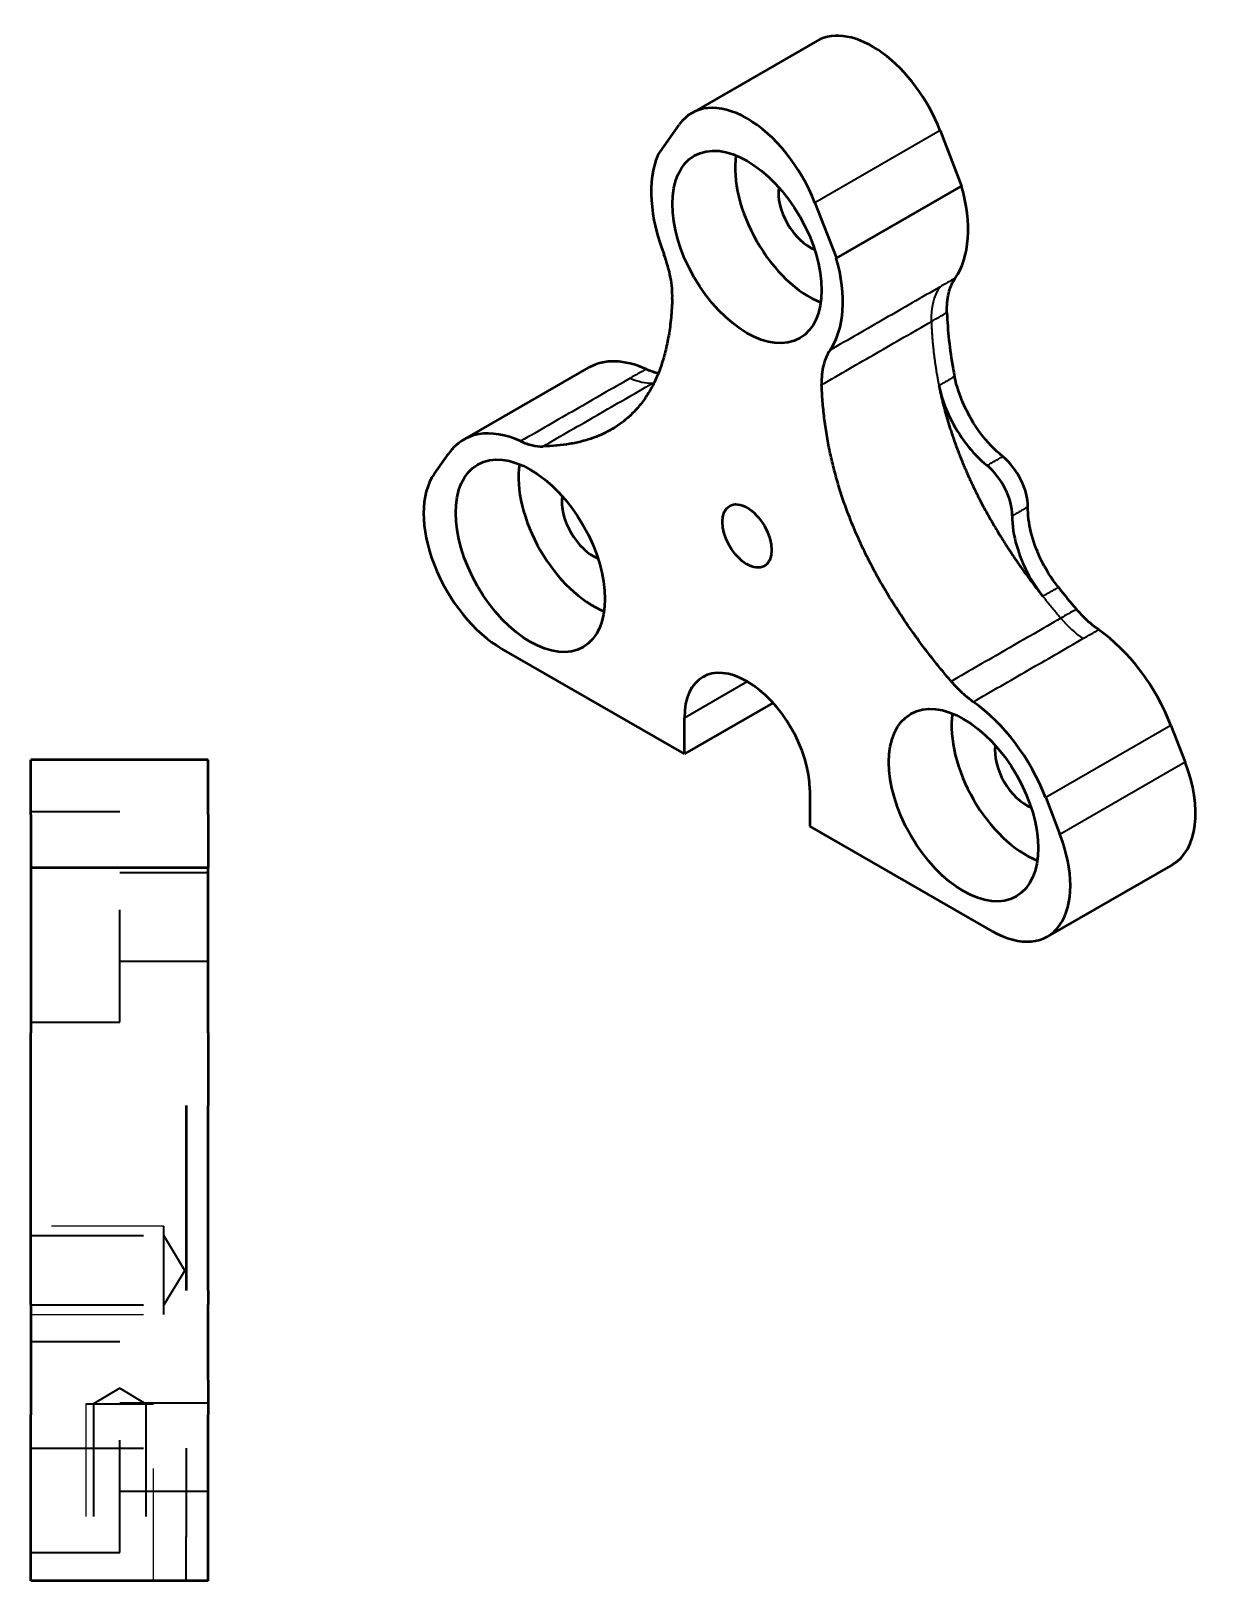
# Model space of a CAD drawing. Header units: inches. Extents: x 0.42 to 5.12, y 0.44 to 3.92.
# Drawn here: x 4.078 to 5.12, y 2.524 to 3.902 of the extents above; entities that cross this region are included whole.
import ezdxf

# ---------------------------------------------------------------- set-up
doc = ezdxf.new("R2010")
doc.units = ezdxf.units.IN
doc.header["$LTSCALE"] = 0.5
doc.header["$MEASUREMENT"] = 0
doc.linetypes.add('DASHED', pattern=[0.2067, 0.1654, -0.0413])
for name, color, linetype, lineweight in [('Hidden (ANSI)', 7, 'DASHED', 35), ('Hidden Narrow (ANSI)', 7, 'DASHED', 25), ('Visible (ANSI)', 7, 'Continuous', 50), ('Visible Narrow (ANSI)', 7, 'Continuous', 35)]:
    doc.layers.add(name, color=color, linetype=linetype, lineweight=lineweight)

msp = doc.modelspace()

# ---------------------------------------------------------------- linework, layer by layer
at = {"layer": 'Hidden (ANSI)', "ltscale": 0.299852}
for p, q in [((4.0784, 3.2079), (4.1572, 3.2079)), ((4.1572, 3.1535), (4.2359, 3.1535)), ((4.1572, 3.0747), (4.2359, 3.0747)), ((4.0784, 3.0204), (4.1572, 3.0204)), ((4.0784, 2.7364), (4.1572, 2.7364)), ((4.1572, 2.682), (4.2359, 2.682)), ((4.1572, 2.6033), (4.2359, 2.6033)), ((4.0784, 2.5489), (4.1572, 2.5489))]:
    msp.add_line(p, q, dxfattribs=at)
at = {"layer": 'Hidden (ANSI)', "ltscale": 0.949925}
for p, q in [((4.1572, 3.0204), (4.1572, 3.2079)), ((4.1572, 2.5489), (4.1572, 2.7364))]:
    msp.add_line(p, q, dxfattribs=at)
at = {"layer": 'Hidden (ANSI)', "ltscale": 0.449828}
for p, q in [((4.0784, 2.8307), (4.1965, 2.8307)), ((4.0784, 2.769), (4.1965, 2.769))]:
    msp.add_line(p, q, dxfattribs=at)
at = {"layer": 'Hidden (ANSI)', "ltscale": 0.471064}
for p, q in [((4.1965, 2.7605), (4.1965, 2.8392)), ((4.2162, 2.6417), (4.2162, 2.5629))]:
    msp.add_line(p, q, dxfattribs=at)
at = {"layer": 'Hidden (ANSI)', "ltscale": 0.136987}
for q in [(4.1965, 2.8307), (4.1965, 2.769)]:
    msp.add_line((4.2151, 2.7998), q, dxfattribs=at)
at = {"layer": 'Hidden (ANSI)', "ltscale": 0.103218}
for q in [(4.1339, 2.681), (4.1804, 2.681)]:
    msp.add_line((4.1572, 2.695), q, dxfattribs=at)
at = {"layer": 'Hidden (ANSI)', "ltscale": 0.358927}
msp.add_line((4.1272, 2.681), (4.1872, 2.681), dxfattribs=at)
at = {"layer": 'Hidden (ANSI)', "ltscale": 0.599804}
for p, q in [((4.1339, 2.681), (4.1339, 2.5236)), ((4.1804, 2.681), (4.1804, 2.5236))]:
    msp.add_line(p, q, dxfattribs=at)
at = {"layer": 'Hidden (ANSI)', "ltscale": 0.524816}
msp.add_line((4.0784, 2.6417), (4.2162, 2.6417), dxfattribs=at)
at = {"layer": 'Hidden (ANSI)', "ltscale": 0.149876}
msp.add_line((4.2162, 2.5236), (4.2162, 2.5629), dxfattribs=at)
at = {"layer": 'Hidden Narrow (ANSI)', "ltscale": 0.449828}
for p, q in [((4.1965, 2.8392), (4.0784, 2.8392)), ((4.0784, 2.7605), (4.1965, 2.7605))]:
    msp.add_line(p, q, dxfattribs=at)
at = {"layer": 'Hidden Narrow (ANSI)', "ltscale": 0.599804}
for p, q in [((4.1272, 2.681), (4.1272, 2.5236)), ((4.1872, 2.5236), (4.1872, 2.681))]:
    msp.add_line(p, q, dxfattribs=at)
at = {"layer": 'Visible (ANSI)'}
for p, q in [((4.7769, 3.893), (4.6656, 3.8289)), ((4.6353, 3.7913), (4.6544, 3.8185)), ((4.8863, 3.8133), (4.9054, 3.764)), ((4.7941, 3.6998), (4.9054, 3.764)), ((4.7749, 3.7491), (4.7941, 3.6998)), ((4.4628, 3.5384), (4.5741, 3.6025)), ((4.4366, 3.5078), (4.4493, 3.5259)), ((4.659, 3.259), (4.4969, 3.3524)), ((4.7378, 3.3044), (4.659, 3.259)), ((4.659, 3.259), (4.659, 3.2912)), ((5.0914, 3.2843), (5.1041, 3.2517)), ((4.0784, 3.2047), (4.0784, 3.2539)), ((4.2359, 3.2539), (4.0784, 3.2539)), ((4.2359, 3.2047), (4.2359, 3.2539)), ((4.7704, 3.2271), (4.7704, 3.1949)), ((4.9801, 3.2202), (4.9928, 3.1875)), ((4.0784, 3.2047), (4.0784, 3.1579)), ((4.2359, 3.2047), (4.2359, 3.1579)), ((4.9325, 3.1015), (4.7704, 3.1949)), ((4.0784, 3.1579), (4.0784, 3.0538)), ((4.0784, 3.1579), (4.2359, 3.1579)), ((4.2359, 3.0538), (4.2359, 3.1579)), ((5.093, 3.1608), (4.9816, 3.0967)), ((4.2162, 2.8894), (4.2162, 2.8504)), ((4.2359, 2.8504), (4.2359, 2.8894)), ((4.0784, 2.7612), (4.0784, 2.7022)), ((4.2359, 2.7022), (4.2359, 2.7612)), ((4.0784, 2.7022), (4.0784, 2.6712)), ((4.2359, 2.7022), (4.2359, 2.6712)), ((4.0784, 2.5236), (4.0784, 2.6712)), ((4.2359, 2.5236), (4.2359, 2.6712)), ((4.2359, 2.5236), (4.0784, 2.5236))]:
    msp.add_line(p, q, dxfattribs=at)
for centre, major_axis, start_param, end_param in [((4.826, 3.8077), (-0.0491, 0.0853), 4.452523, 6.283185), ((4.7147, 3.7436), (-0.0491, 0.0853), 4.452523, 6.546918), ((4.7147, 3.7098), (0.0601, -0.1044), 3.557132, 4.452816), ((4.7704, 3.7418), (-0.0468, 0.0812), 0.63447, 2.507123), ((4.7704, 3.7418), (-0.0196, 0.0341), 0.623996, 2.517597), ((4.826, 3.7739), (0.0601, -0.1044), 0.263441, 1.159124), ((4.7147, 3.7098), (0.0601, -0.1044), 0.263441, 1.159124), ((4.6336, 3.4993), (-0.0594, 0.1032), 5.60286, 6.283185), ((4.5222, 3.4352), (-0.0594, 0.1032), 5.60286, 6.546918), ((4.5779, 3.4672), (-0.0468, 0.0812), 0.63447, 2.507123), ((4.9225, 3.487), (-0.0197, 0.0342), 3.91941, 5.299851), ((4.9364, 3.495), (0.0197, -0.0342), 0.777817, 2.158258), ((4.4969, 3.4329), (-0.0491, 0.0853), 0.263733, 2.358128), ((4.5779, 3.4672), (-0.0196, 0.0341), 0.623996, 2.517597), ((5.0185, 3.2776), (0.0594, -0.1032), 1.310931, 2.254989), ((4.7147, 3.2592), (-0.0393, 0.0682), 3.928925, 7.070517), ((4.9628, 3.2456), (-0.0468, 0.0812), 0.63447, 2.507123), ((4.9071, 3.2135), (-0.0594, 0.1032), 4.452523, 5.396582), ((4.9628, 3.2456), (-0.0196, 0.0341), 0.623996, 2.517597), ((5.0438, 3.2461), (0.0491, -0.0853), 0, 1.310931), ((4.9325, 3.182), (0.0491, -0.0853), 5.499721, 7.594116)]:
    msp.add_ellipse(centre, major_axis=major_axis, ratio=0.578093, start_param=start_param, end_param=end_param, dxfattribs=at)
for centre, major_axis in [((4.7147, 3.7098), (-0.0468, 0.0812)), ((4.5222, 3.4352), (-0.0468, 0.0812)), ((4.7147, 3.4528), (-0.0154, 0.0267)), ((4.9071, 3.2135), (-0.0468, 0.0812))]:
    msp.add_ellipse(centre, major_axis=major_axis, ratio=0.578093, dxfattribs=at)
for points, knots in [([(4.6483, 3.6638), (4.6485, 3.6697), (4.648, 3.6761), (4.6455, 3.6894), (4.6435, 3.6962), (4.6409, 3.703)], [0, 0, 0, 0, 0.0566736, 0.0566736, 0.1133473, 0.1133473, 0.1133473, 0.1133473]), ([(4.8924, 3.6515), (4.8922, 3.6577), (4.8927, 3.6635), (4.8952, 3.6738), (4.8972, 3.6784), (4.8998, 3.6821)], [0, 0, 0, 0, 0.0566736, 0.0566736, 0.1133473, 0.1133473, 0.1133473, 0.1133473]), ([(4.8924, 3.6515), (4.893, 3.6354), (4.8947, 3.6187), (4.8982, 3.5992), (4.8987, 3.5969), (4.8992, 3.5946)], [0.069324, 0.069324, 0.069324, 0.069324, 0.2166226, 0.2166226, 0.2364216, 0.2364216, 0.2364216, 0.2364216]), ([(4.7885, 3.618), (4.7858, 3.6142), (4.7839, 3.6097), (4.7813, 3.5993), (4.7808, 3.5936), (4.781, 3.5874)], [0, 0, 0, 0, 0.0566736, 0.0566736, 0.1133473, 0.1133473, 0.1133473, 0.1133473]), ([(4.6359, 3.5975), (4.6356, 3.5975), (4.6353, 3.5976), (4.6317, 3.5984), (4.6283, 3.5996), (4.6249, 3.6012)], [0.03413381, 0.03413381, 0.03413381, 0.03413381, 0.03722386, 0.03722386, 0.07444772, 0.07444772, 0.07444772, 0.07444772]), ([(4.8852, 3.5866), (4.8871, 3.5774), (4.8903, 3.568), (4.8988, 3.5502), (4.9038, 3.5421), (4.9151, 3.5273), (4.9214, 3.5208), (4.928, 3.5154)], [0, 0, 0, 0, 0.0781289, 0.0781289, 0.1504632, 0.1504632, 0.2227976, 0.2227976, 0.2227976, 0.2227976]), ([(4.9419, 3.5235), (4.9348, 3.5292), (4.928, 3.5364), (4.9164, 3.552), (4.9116, 3.5603), (4.9038, 3.5774), (4.9009, 3.5861), (4.8992, 3.5946)], [0, 0, 0, 0, 0.0781289, 0.0781289, 0.1504632, 0.1504632, 0.2227976, 0.2227976, 0.2227976, 0.2227976]), ([(4.5135, 3.537), (4.517, 3.5355), (4.5204, 3.5343), (4.527, 3.5328), (4.5302, 3.5324), (4.5333, 3.5325)], [0, 0, 0, 0, 0.03722386, 0.03722386, 0.07444772, 0.07444772, 0.07444772, 0.07444772]), ([(4.9914, 3.4072), (4.9852, 3.415), (4.9797, 3.4238), (4.9717, 3.4408), (4.9689, 3.4487), (4.9651, 3.4642), (4.9642, 3.4717), (4.9643, 3.4787)], [0, 0, 0, 0, 0.0781289, 0.0781289, 0.1435582, 0.1435582, 0.2089876, 0.2089876, 0.2089876, 0.2089876]), ([(4.9503, 3.4707), (4.9503, 3.4623), (4.9516, 3.4532), (4.9566, 3.4361), (4.9597, 3.4282), (4.9676, 3.413), (4.9723, 3.4058), (4.9775, 3.3992)], [0, 0, 0, 0, 0.0781289, 0.0781289, 0.1435582, 0.1435582, 0.2089876, 0.2089876, 0.2089876, 0.2089876]), ([(5.0272, 3.3695), (5.0237, 3.3719), (5.0203, 3.3746), (5.0137, 3.3807), (5.0105, 3.3841), (5.0074, 3.3877)], [0, 0, 0, 0, 0.03722386, 0.03722386, 0.07444772, 0.07444772, 0.07444772, 0.07444772]), ([(4.8961, 3.3235), (4.8991, 3.3199), (4.9024, 3.3166), (4.909, 3.3105), (4.9124, 3.3078), (4.9158, 3.3054)], [0, 0, 0, 0, 0.03722386, 0.03722386, 0.07444772, 0.07444772, 0.07444772, 0.07444772]), ([(4.0784, 3.0538), (4.0784, 3.0474), (4.0784, 3.0405), (4.0784, 3.026), (4.0784, 3.0186), (4.0784, 3.0111)], [0, 0, 0, 0, 0.0566736, 0.0566736, 0.1133473, 0.1133473, 0.1133473, 0.1133473]), ([(4.2359, 3.0111), (4.2359, 3.0186), (4.2359, 3.026), (4.2359, 3.0405), (4.2359, 3.0474), (4.2359, 3.0538)], [0, 0, 0, 0, 0.0566736, 0.0566736, 0.1133473, 0.1133473, 0.1133473, 0.1133473]), ([(4.2359, 3.0111), (4.2359, 2.9919), (4.2359, 2.9727), (4.2359, 2.9513), (4.2359, 2.9488), (4.2359, 2.9463)], [0.069324, 0.069324, 0.069324, 0.069324, 0.2166226, 0.2166226, 0.2364216, 0.2364216, 0.2364216, 0.2364216]), ([(4.2162, 2.9463), (4.2162, 2.9364), (4.2162, 2.9271), (4.2162, 2.9114), (4.2162, 2.9049), (4.2162, 2.8948), (4.2162, 2.8913), (4.2162, 2.8894)], [0, 0, 0, 0, 0.0781289, 0.0781289, 0.1504632, 0.1504632, 0.2227976, 0.2227976, 0.2227976, 0.2227976]), ([(4.2359, 2.8894), (4.2359, 2.8914), (4.2359, 2.8954), (4.2359, 2.9064), (4.2359, 2.9131), (4.2359, 2.9285), (4.2359, 2.9372), (4.2359, 2.9463)], [0, 0, 0, 0, 0.0781289, 0.0781289, 0.1504632, 0.1504632, 0.2227976, 0.2227976, 0.2227976, 0.2227976]), ([(4.2162, 2.8504), (4.2162, 2.8401), (4.2162, 2.83), (4.2162, 2.8125), (4.2162, 2.8051), (4.2162, 2.792), (4.2162, 2.7864), (4.2162, 2.782)], [0, 0, 0, 0, 0.0781289, 0.0781289, 0.1435582, 0.1435582, 0.2089876, 0.2089876, 0.2089876, 0.2089876]), ([(4.2359, 2.782), (4.2359, 2.7873), (4.2359, 2.7942), (4.2359, 2.8093), (4.2359, 2.8169), (4.2359, 2.8333), (4.2359, 2.8418), (4.2359, 2.8504)], [0, 0, 0, 0, 0.0781289, 0.0781289, 0.1435582, 0.1435582, 0.2089876, 0.2089876, 0.2089876, 0.2089876]), ([(4.0784, 2.7695), (4.0784, 2.7672), (4.0784, 2.7654), (4.0784, 2.7626), (4.0784, 2.7617), (4.0784, 2.7612)], [0, 0, 0, 0, 0.03722386, 0.03722386, 0.07444772, 0.07444772, 0.07444772, 0.07444772]), ([(4.2359, 2.7612), (4.2359, 2.7617), (4.2359, 2.7626), (4.2359, 2.7654), (4.2359, 2.7672), (4.2359, 2.7695)], [0, 0, 0, 0, 0.03722386, 0.03722386, 0.07444772, 0.07444772, 0.07444772, 0.07444772])]:
    msp.add_open_spline(points, degree=3, knots=knots, dxfattribs=at)
for points, degree in [([(4.6483, 3.6638), (4.6435, 3.5345), (4.5333, 3.5325)], 2), ([(4.8961, 3.3235), (4.7858, 3.4526), (4.781, 3.5874)], 2), ([(4.8852, 3.5866), (4.8918, 3.5542), (4.9046, 3.5221)], 2), ([(4.9046, 3.5221), (4.9187, 3.4868), (4.9403, 3.452)], 2), ([(4.9403, 3.452), (4.9567, 3.4254), (4.9775, 3.3992)], 2), ([(4.9914, 3.4072), (4.9966, 3.4005), (5.002, 3.394), (5.0074, 3.3877)], 3), ([(4.0784, 2.7695), (4.0784, 2.8497), (4.0784, 3.0111)], 2), ([(4.2359, 2.782), (4.2359, 2.7776), (4.2359, 2.7734), (4.2359, 2.7695)], 3)]:
    msp.add_open_spline(points, degree=degree, dxfattribs=at)
at = {"layer": 'Visible Narrow (ANSI)'}
for p, q in [((4.8863, 3.8133), (4.7749, 3.7491)), ((4.659, 3.2912), (4.7149, 3.3234)), ((5.0914, 3.2843), (4.9801, 3.2202)), ((5.1041, 3.2517), (4.9928, 3.1875))]:
    msp.add_line(p, q, dxfattribs=at)
for centre, major_axis, start_param, end_param in [((4.9341, 3.6141), (-0.0393, 0.0682), 0.263441, 0.829235), ((4.6052, 3.6605), (0.0393, -0.0682), 5.60286, 5.974831), ((5.019, 3.4222), (-0.0393, 0.0682), 1.883018, 2.254989)]:
    msp.add_ellipse(centre, major_axis=major_axis, ratio=0.578093, start_param=start_param, end_param=end_param, dxfattribs=at)
for points, knots in [([(4.8998, 3.6821), (4.8975, 3.6808), (4.8952, 3.6795), (4.8905, 3.6768), (4.8882, 3.6754), (4.8859, 3.6741)], [-0.05, -0.05, -0.05, -0.05, -0.025, -0.025, 0, 0, 0, 0]), ([(4.8859, 3.6741), (4.8778, 3.6694), (4.8697, 3.6648), (4.8534, 3.6554), (4.8453, 3.6507), (4.8372, 3.6461), (4.8291, 3.6414), (4.8209, 3.6367), (4.8047, 3.6273), (4.7966, 3.6227), (4.7885, 3.618)], [-0.35, -0.35, -0.35, -0.35, -0.2625, -0.2625, -0.175, -0.175, -0.175, -0.0875, -0.0875, 0, 0, 0, 0]), ([(4.781, 3.5874), (4.7892, 3.592), (4.7973, 3.5967), (4.8135, 3.6061), (4.8216, 3.6107), (4.8298, 3.6154), (4.8379, 3.6201), (4.846, 3.6248), (4.8622, 3.6341), (4.8704, 3.6388), (4.8785, 3.6435)], [0, 0, 0, 0, 0.0875, 0.0875, 0.175, 0.175, 0.175, 0.2625, 0.2625, 0.35, 0.35, 0.35, 0.35]), ([(4.8785, 3.6435), (4.8808, 3.6448), (4.8831, 3.6462), (4.8878, 3.6488), (4.8901, 3.6502), (4.8924, 3.6515)], [0, 0, 0, 0, 0.025, 0.025, 0.05, 0.05, 0.05, 0.05]), ([(4.6249, 3.6012), (4.6226, 3.5998), (4.6203, 3.5985), (4.6156, 3.5958), (4.6133, 3.5945), (4.611, 3.5932)], [-0.05, -0.05, -0.05, -0.05, -0.025, -0.025, 0, 0, 0, 0]), ([(4.611, 3.5932), (4.6029, 3.5885), (4.5947, 3.5838), (4.5785, 3.5744), (4.5704, 3.5698), (4.5623, 3.5651), (4.5541, 3.5604), (4.546, 3.5557), (4.5298, 3.5464), (4.5217, 3.5417), (4.5135, 3.537)], [-0.35, -0.35, -0.35, -0.35, -0.2625, -0.2625, -0.175, -0.175, -0.175, -0.0875, -0.0875, 0, 0, 0, 0]), ([(4.5333, 3.5325), (4.5414, 3.5371), (4.5495, 3.5418), (4.5658, 3.5512), (4.5739, 3.5558), (4.582, 3.5605), (4.5901, 3.5652), (4.5982, 3.5699), (4.6145, 3.5792), (4.6226, 3.5839), (4.6307, 3.5886)], [0, 0, 0, 0, 0.0875, 0.0875, 0.175, 0.175, 0.175, 0.2625, 0.2625, 0.35, 0.35, 0.35, 0.35]), ([(4.8992, 3.5946), (4.898, 3.5939), (4.8968, 3.5933), (4.8945, 3.5919), (4.8934, 3.5913), (4.8922, 3.5906), (4.891, 3.5899), (4.8899, 3.5893), (4.8876, 3.5879), (4.8864, 3.5873), (4.8852, 3.5866)], [0, 0, 0, 0, 0.0125, 0.0125, 0.025, 0.025, 0.025, 0.0375, 0.0375, 0.05, 0.05, 0.05, 0.05]), ([(4.928, 3.5154), (4.9292, 3.5161), (4.9303, 3.5168), (4.9326, 3.5181), (4.9338, 3.5188), (4.935, 3.5194), (4.9361, 3.5201), (4.9373, 3.5208), (4.9396, 3.5221), (4.9408, 3.5228), (4.9419, 3.5235)], [-0.05, -0.05, -0.05, -0.05, -0.0375, -0.0375, -0.025, -0.025, -0.025, -0.0125, -0.0125, 0, 0, 0, 0]), ([(4.9643, 3.4787), (4.9631, 3.478), (4.9619, 3.4774), (4.9596, 3.476), (4.9585, 3.4753), (4.9573, 3.4747), (4.9561, 3.474), (4.955, 3.4733), (4.9527, 3.472), (4.9515, 3.4713), (4.9503, 3.4707)], [-0.05, -0.05, -0.05, -0.05, -0.0375, -0.0375, -0.025, -0.025, -0.025, -0.0125, -0.0125, 0, 0, 0, 0]), ([(4.9775, 3.3992), (4.9786, 3.3998), (4.9798, 3.4005), (4.9821, 3.4018), (4.9833, 3.4025), (4.9844, 3.4032), (4.9856, 3.4038), (4.9868, 3.4045), (4.9891, 3.4058), (4.9902, 3.4065), (4.9914, 3.4072)], [0, 0, 0, 0, 0.0125, 0.0125, 0.025, 0.025, 0.025, 0.0375, 0.0375, 0.05, 0.05, 0.05, 0.05]), ([(4.9935, 3.3797), (4.9854, 3.375), (4.9773, 3.3703), (4.961, 3.3609), (4.9529, 3.3563), (4.9448, 3.3516), (4.9367, 3.3469), (4.9286, 3.3422), (4.9123, 3.3329), (4.9042, 3.3282), (4.8961, 3.3235)], [0, 0, 0, 0, 0.0875, 0.0875, 0.175, 0.175, 0.175, 0.2625, 0.2625, 0.35, 0.35, 0.35, 0.35]), ([(5.0074, 3.3877), (5.0051, 3.3863), (5.0028, 3.385), (4.9981, 3.3823), (4.9958, 3.381), (4.9935, 3.3797)], [0, 0, 0, 0, 0.025, 0.025, 0.05, 0.05, 0.05, 0.05]), ([(5.0132, 3.3615), (5.0156, 3.3628), (5.0179, 3.3642), (5.0225, 3.3668), (5.0248, 3.3682), (5.0272, 3.3695)], [-0.05, -0.05, -0.05, -0.05, -0.025, -0.025, 0, 0, 0, 0]), ([(4.9158, 3.3054), (4.9239, 3.3101), (4.932, 3.3147), (4.9483, 3.3241), (4.9564, 3.3288), (4.9645, 3.3334), (4.9726, 3.3381), (4.9808, 3.3428), (4.997, 3.3521), (5.0051, 3.3568), (5.0132, 3.3615)], [-0.35, -0.35, -0.35, -0.35, -0.2625, -0.2625, -0.175, -0.175, -0.175, -0.0875, -0.0875, 0, 0, 0, 0])]:
    msp.add_open_spline(points, degree=3, knots=knots, dxfattribs=at)
for points, degree in [([(4.8785, 3.6435), (4.8795, 3.6149), (4.8852, 3.5866)], 2), ([(4.6307, 3.5886), (4.6313, 3.5889), (4.6318, 3.5892), (4.6323, 3.5895)], 3), ([(4.6307, 3.5886), (4.6313, 3.5886), (4.6319, 3.5886)], 2), ([(4.9775, 3.3992), (4.9852, 3.3894), (4.9935, 3.3797)], 2)]:
    msp.add_open_spline(points, degree=degree, dxfattribs=at)

doc.saveas('drawing.dxf')
